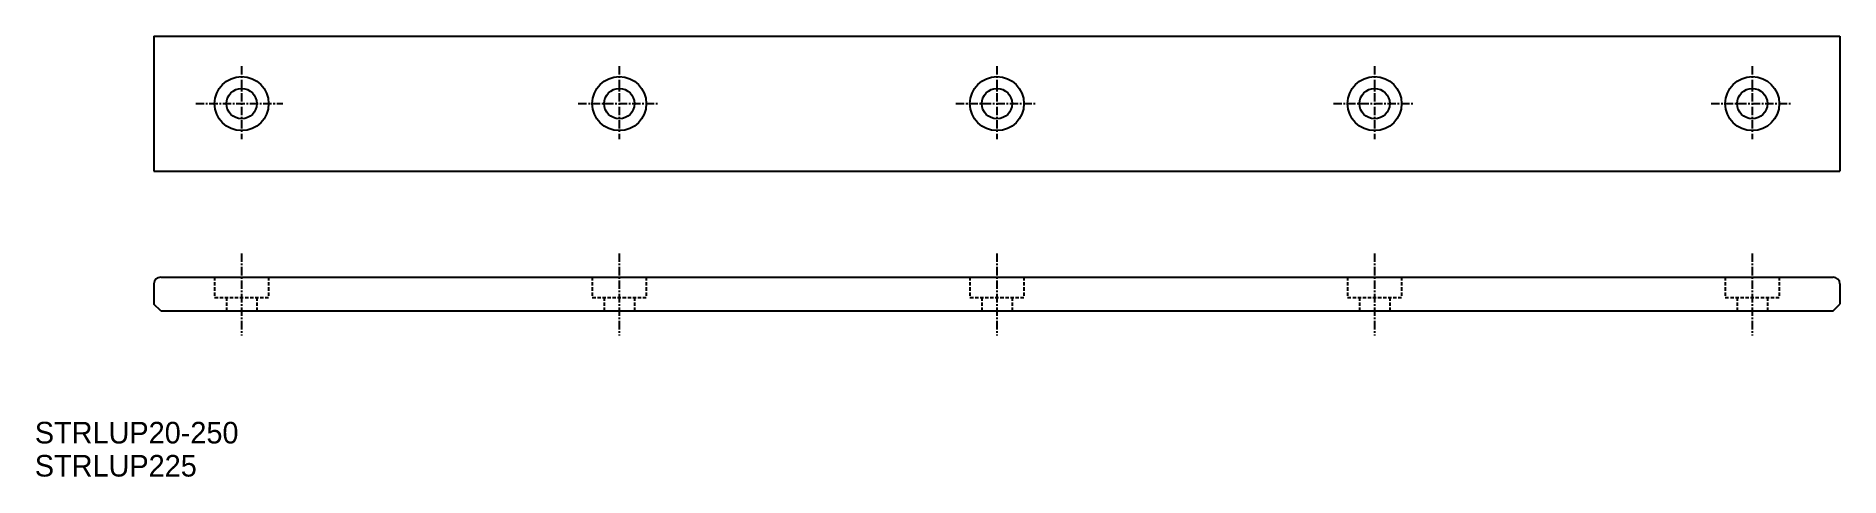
# Model space of a CAD drawing. Extents: x -7 to 260, y 15 to 80.
import ezdxf

# ---------------------------------------------------------------- set-up
doc = ezdxf.new("R2010")
doc.units = 0
doc.linetypes.add('CENTER', pattern=[2, 1.25, -0.25, 0.25, -0.25])
doc.linetypes.add('DASHED', pattern=[0.75, 0.5, -0.25])
doc.layers.get('0').update_dxf_attribs({"linetype": 'CONTINUOUS'})
doc.layers.add('CENTER', color=1, linetype='CENTER')

msp = doc.modelspace()

# ---------------------------------------------------------------- linework, layer by layer
at = {"color": 7, "linetype": 'CONTINUOUS'}
for p, q in [((10, 80), (260, 80)), ((10, 80), (10, 60)), ((260, 80), (260, 60)), ((10, 60), (260, 60)), ((10, 43.3), (10, 40.3)), ((11, 44.3), (259, 44.3)), ((260, 43.3), (260, 40.3)), ((11, 39.3), (10, 40.3)), ((259, 39.3), (260, 40.3)), ((11, 39.3), (259, 39.3))]:
    msp.add_line(p, q, dxfattribs=at)
at = {"color": 3, "linetype": 'DASHED'}
for p, q in [((19, 44.3), (19, 41.3)), ((27, 44.3), (27, 41.3)), ((75, 44.3), (75, 41.3)), ((83, 44.3), (83, 41.3)), ((131, 44.3), (131, 41.3)), ((139, 44.3), (139, 41.3)), ((187, 44.3), (187, 41.3)), ((195, 44.3), (195, 41.3)), ((243, 44.3), (243, 41.3)), ((251, 44.3), (251, 41.3)), ((19, 41.3), (27, 41.3)), ((20.75, 41.3), (20.75, 39.3)), ((25.25, 41.3), (25.25, 39.3)), ((75, 41.3), (83, 41.3)), ((76.75, 41.3), (76.75, 39.3)), ((81.25, 41.3), (81.25, 39.3)), ((131, 41.3), (139, 41.3)), ((132.75, 41.3), (132.75, 39.3)), ((137.25, 41.3), (137.25, 39.3)), ((187, 41.3), (195, 41.3)), ((188.75, 41.3), (188.75, 39.3)), ((193.25, 41.3), (193.25, 39.3)), ((243, 41.3), (251, 41.3)), ((244.75, 41.3), (244.75, 39.3)), ((249.25, 41.3), (249.25, 39.3))]:
    msp.add_line(p, q, dxfattribs=at)
at = {"color": 7, "linetype": 'CONTINUOUS'}
for centre, radius in [((23, 70), 4), ((23, 70), 2.25), ((79, 70), 4), ((79, 70), 2.25), ((135, 70), 4), ((135, 70), 2.25), ((191, 70), 4), ((191, 70), 2.25), ((247, 70), 4), ((247, 70), 2.25)]:
    msp.add_circle(centre, radius, dxfattribs=at)
for centre, start, end in [((11, 43.3), 90, 180), ((259, 43.3), 0, 90)]:
    msp.add_arc(centre, 1, start, end, dxfattribs=at)
at = {"layer": 'CENTER', "color": 1, "linetype": 'CENTER'}
for p, q in [((23, 75.55), (23, 64.72)), ((79, 75.55), (79, 64.72)), ((135, 75.55), (135, 64.72)), ((191, 75.55), (191, 64.72)), ((247, 75.55), (247, 64.72)), ((16.2, 70), (29.13, 70)), ((72.91, 70), (84.73, 70)), ((128.91, 70), (140.73, 70)), ((184.91, 70), (196.73, 70)), ((240.91, 70), (252.73, 70)), ((23, 47.81), (23, 35.67)), ((79, 47.81), (79, 35.67)), ((135, 47.81), (135, 35.67)), ((191, 47.81), (191, 35.67)), ((247, 47.81), (247, 35.67))]:
    msp.add_line(p, q, dxfattribs=at)

# ---------------------------------------------------------------- texts
at = {"color": 7, "linetype": 'CONTINUOUS'}
for s, p in [('STRLUP20-250', (-7.67, 19.67)), ('STRLUP225', (-7.67, 14.77))]:
    msp.add_text(s, height=3.2, dxfattribs=at).set_placement(p)

doc.saveas('drawing.dxf')
